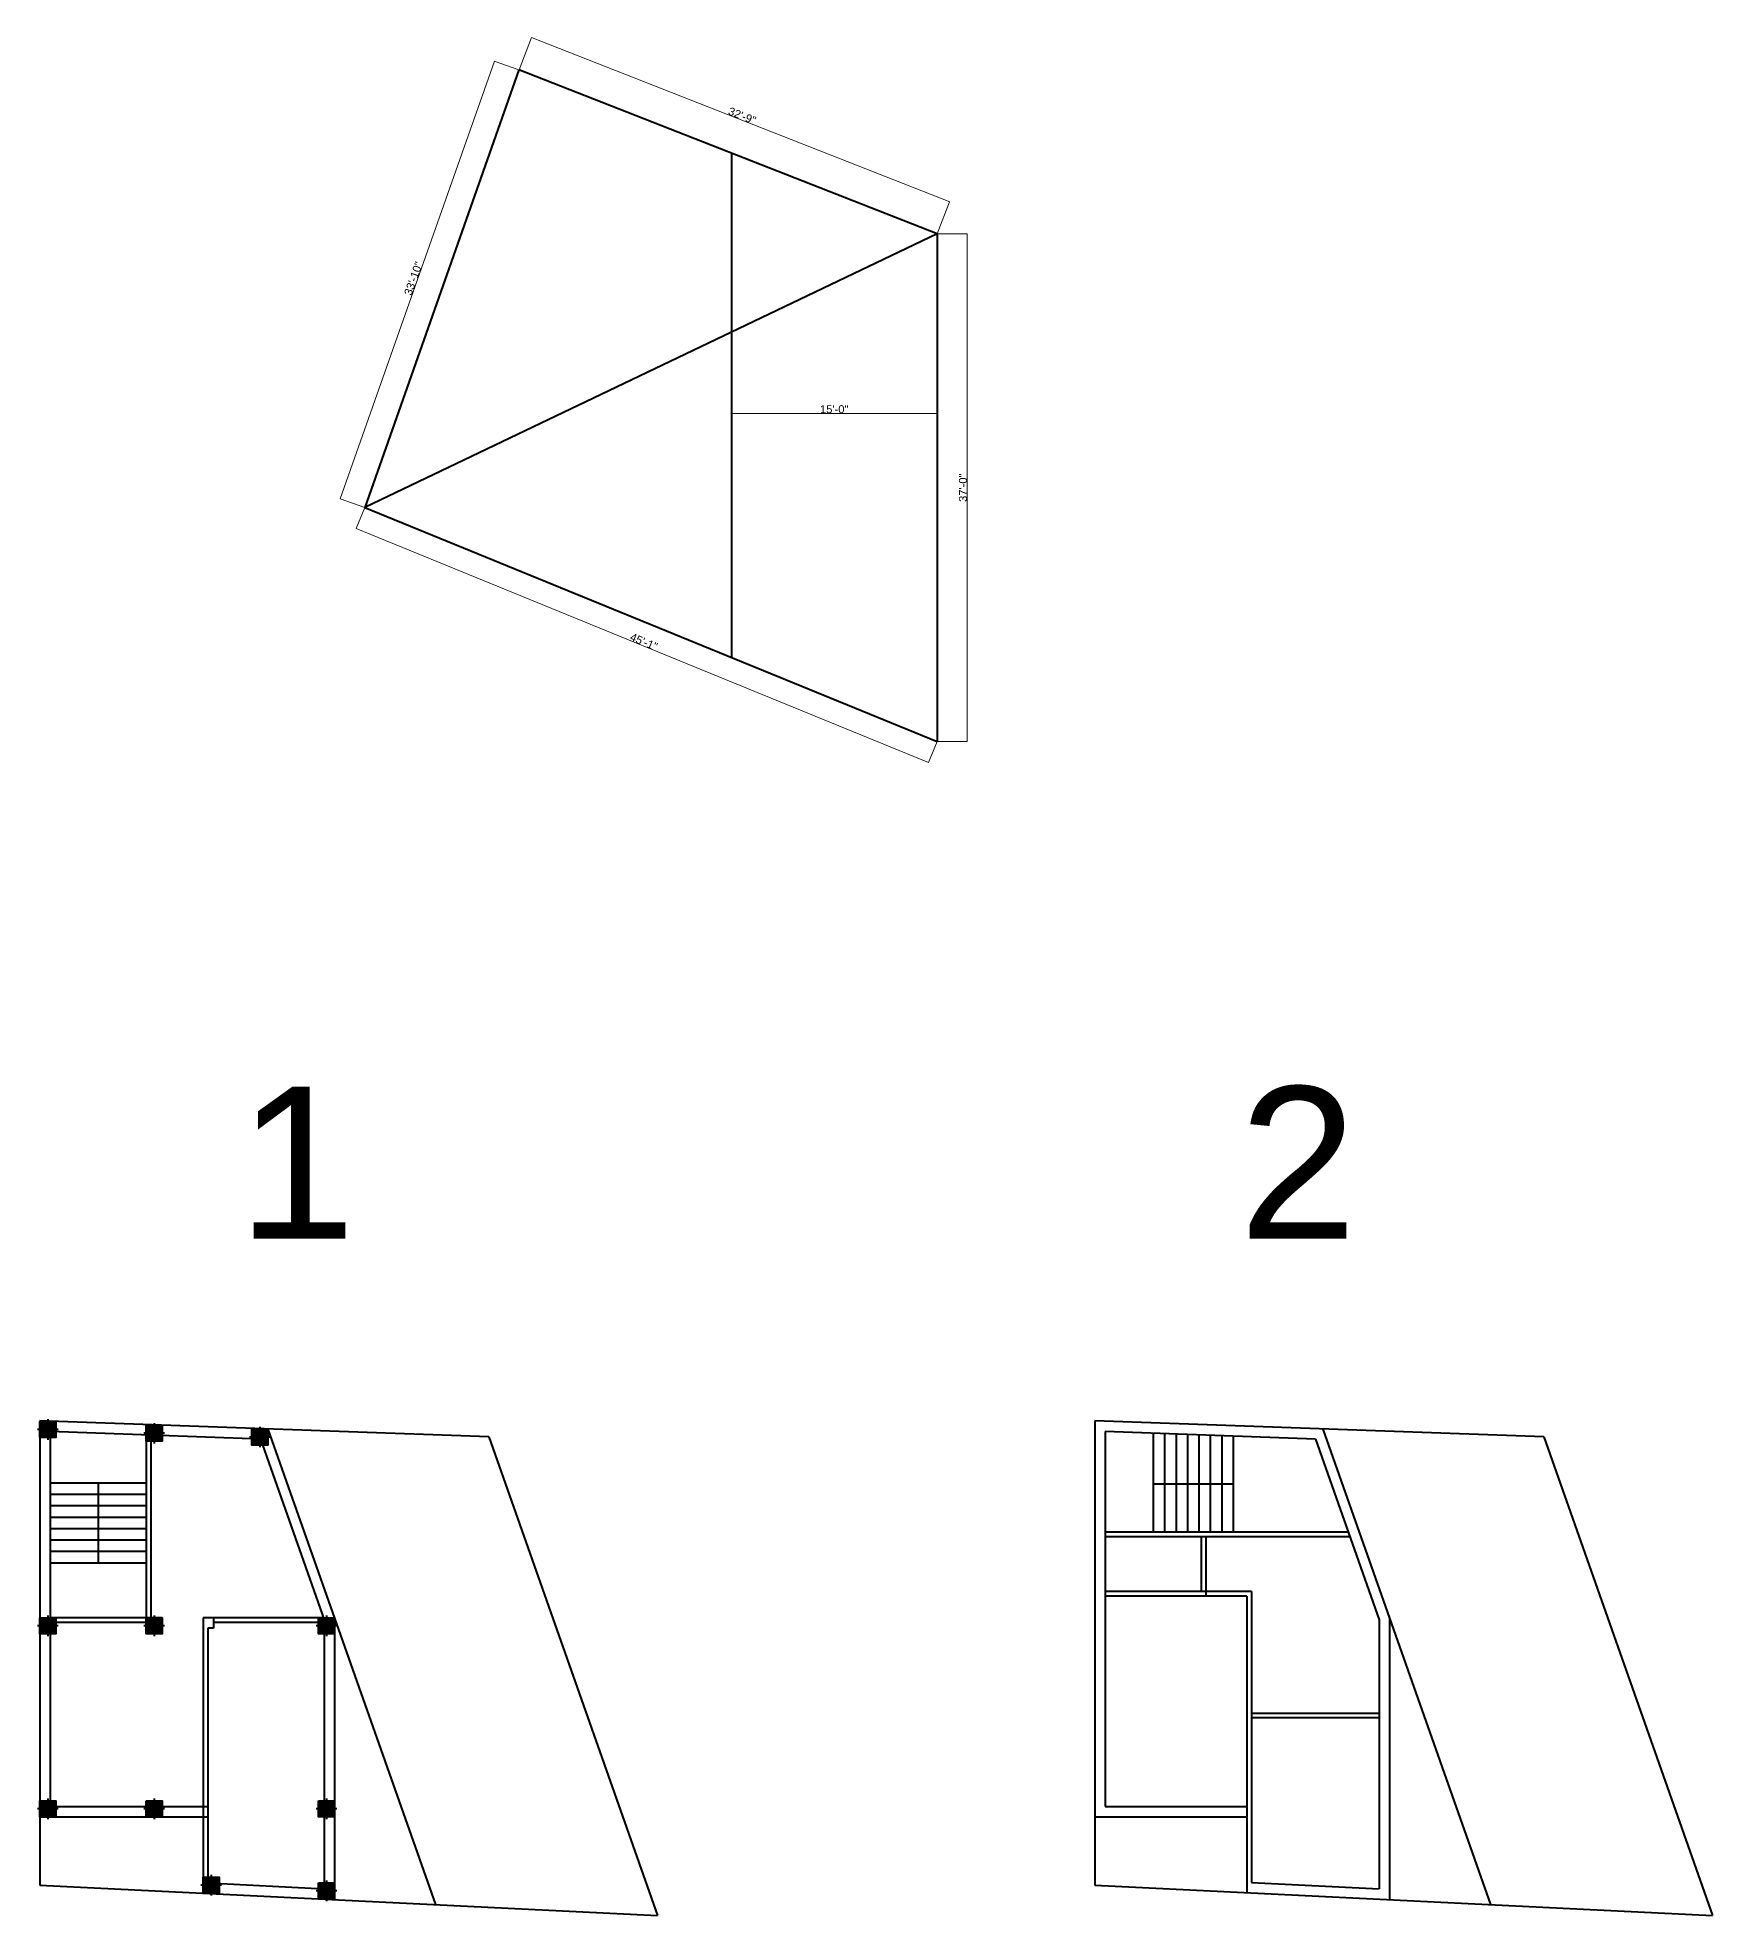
# Model space of a CAD drawing. Header units: inches. Extents: x -13894 to 10015, y 1767 to 12588.
# Drawn here: x 8549 to 10015, y 1892 to 3535 of the extents above; entities that cross this region are included whole.
import ezdxf

# ---------------------------------------------------------------- set-up
doc = ezdxf.new("R2010")
doc.units = ezdxf.units.IN
doc.header["$MEASUREMENT"] = 0
for name, color, linetype, lineweight in [('ns_DIMS', 1, 'Continuous', 0), ('ns_HATCH', 40, 'Continuous', 0), ('ns_WALL', 21, 'Continuous', 40)]:
    doc.layers.add(name, color=color, linetype=linetype, lineweight=lineweight)
doc.styles.add('ssp_STD', font='arial.ttf')
doc.styles.get("Standard").update_dxf_attribs({"font": 'arial.ttf'})
doc.dimstyles.new('ssp_TICKS', dxfattribs={"dimscale": 0, "dimtxt": 7, "dimasz": 0.09375, "dimexe": 0.03125, "dimexo": 0.0625, "dimgap": 0.03, "dimtad": 1, "dimdec": 3, "dimzin": 3, "dimdsep": 46, "dimlunit": 4, "dimtxsty": 'ssp_STD', "dimblk": 'ARCHTICK', "dimcen": 0.0895, "dimdle": 0.0625, "dimclrd": 1, "dimclre": 1, "dimclrt": 7, "dimazin": 0, "dimtfac": 1, "dimtdec": 3, "dimtmove": 1, "dimatfit": 3, "dimldrblk": 'ns_ARROW', "dimfxl": 1, "dimfrac": 2, "dimtolj": 1, "dimtzin": 0, "dimlwd": 0, "dimlwe": 0, "dimarcsym": 0})

# ---------------------------------------------------------------- blocks, each defined once
blk = doc.blocks.new('_ArchTick')
at = {"color": 0, "linetype": 'ByBlock', "const_width": 0.15}
blk.add_lwpolyline([(-0.5, -0.5), (0.5, 0.5)], dxfattribs=at)
blk = doc.blocks.new('*D30')
at = {"layer": 'Defpoints', "color": 0, "transparency": 16777216}
for p in [(8970.7, 3506.6), (9347.5, 3391.1), (9336.5, 3362.9)]:
    blk.add_point(p, dxfattribs=at)
at = {"layer": 'ns_WALL', "color": 1, "lineweight": 0, "transparency": 16777216}
for p, q in [((8970.7, 3506.6), (8981.7, 3534.7)), ((8981.7, 3534.7), (9347.6, 3391.1)), ((9336.5, 3363), (9347.5, 3391.1))]:
    blk.add_line(p, q, dxfattribs=at)
at = {"layer": 'ns_WALL', "color": 1, "lineweight": 0, "transparency": 16777216, "xscale": 0.09375, "yscale": 0.09375, "zscale": 0.09375}
for p, rotation in [((8981.7, 3534.7), 158.5628628200674), ((9347.5, 3391.1), 338.5628628200674)]:
    blk.add_blockref('_ArchTick', p, dxfattribs=dict(at, rotation=rotation))
at = {"layer": 'ns_WALL', "color": 7, "transparency": 16777216, "insert": (9165.9, 3466.3), "char_height": 7, "attachment_point": 5, "rotation": 338.5629, "style": 'ssp_STD'}
blk.add_mtext('\\A1;32\'-9"', dxfattribs=at)
blk = doc.blocks.new('ns_ARROW')
at = {"layer": 'ns_DIMS', "color": 1}
blk.add_line((-1, 0), (0, 0), dxfattribs=at)
at = {"layer": 'ns_DIMS', "color": 7, "const_width": 0.15}
blk.add_lwpolyline([(0, 0), (0, 0)], dxfattribs=at)
blk.add_lwpolyline([(0, 0), (0, 0)], dxfattribs=at)
blk = doc.blocks.new('*D31')
at = {"layer": 'Defpoints', "color": 0, "transparency": 16777216}
for p in [(9336.5, 3362.9), (9336.5, 2918.9), (9362.8, 2918.9)]:
    blk.add_point(p, dxfattribs=at)
at = {"layer": 'ns_WALL', "color": 1, "lineweight": 0, "transparency": 16777216}
for p, q in [((9336.5, 3362.9), (9362.9, 3362.9)), ((9362.8, 3363), (9362.8, 2918.9)), ((9336.5, 2918.9), (9362.9, 2918.9))]:
    blk.add_line(p, q, dxfattribs=at)
at = {"layer": 'ns_WALL', "color": 1, "lineweight": 0, "transparency": 16777216, "xscale": 0.09375, "yscale": 0.09375, "zscale": 0.09375}
for p, rotation in [((9362.8, 3362.9), 90), ((9362.8, 2918.9), 270)]:
    blk.add_blockref('_ArchTick', p, dxfattribs=dict(at, rotation=rotation))
at = {"layer": 'ns_WALL', "color": 7, "transparency": 16777216, "insert": (9359.2, 3140.9), "char_height": 7, "attachment_point": 5, "rotation": 90, "style": 'ssp_STD'}
blk.add_mtext('\\A1;37\'-0"', dxfattribs=at)
blk = doc.blocks.new('*D32')
at = {"layer": 'Defpoints', "color": 0, "transparency": 16777216}
for p in [(8835.7, 3123.7), (8828.1, 3105.1), (9336.5, 2918.9)]:
    blk.add_point(p, dxfattribs=at)
at = {"layer": 'ns_WALL', "color": 1, "lineweight": 0, "transparency": 16777216}
for p, q in [((8835.7, 3123.6), (8828.1, 3105.1)), ((9329, 2900.4), (8828.1, 3105.1)), ((9336.5, 2918.9), (9328.9, 2900.4))]:
    blk.add_line(p, q, dxfattribs=at)
at = {"layer": 'ns_WALL', "color": 1, "lineweight": 0, "transparency": 16777216, "xscale": 0.09375, "yscale": 0.09375, "zscale": 0.09375}
for p, rotation in [((8828.1, 3105.1), 157.7646666781708), ((9328.9, 2900.4), 337.7646666781708)]:
    blk.add_blockref('_ArchTick', p, dxfattribs=dict(at, rotation=rotation))
at = {"layer": 'ns_WALL', "color": 7, "transparency": 16777216, "insert": (9079.9, 3006.1), "char_height": 7, "attachment_point": 5, "rotation": 337.7647, "style": 'ssp_STD'}
blk.add_mtext('\\A1;45\'-1"', dxfattribs=at)
blk = doc.blocks.new('*D28')
at = {"layer": 'Defpoints', "color": 0, "transparency": 16777216}
for p in [(8949.2, 3514.2), (8970.7, 3506.6), (8835.7, 3123.7)]:
    blk.add_point(p, dxfattribs=at)
at = {"layer": 'ns_WALL', "color": 1, "lineweight": 0, "transparency": 16777216}
for p, q in [((8814.2, 3131.2), (8949.2, 3514.2)), ((8970.6, 3506.6), (8949.1, 3514.2)), ((8835.7, 3123.7), (8814.2, 3131.2))]:
    blk.add_line(p, q, dxfattribs=at)
at = {"layer": 'ns_WALL', "color": 1, "lineweight": 0, "transparency": 16777216, "xscale": 0.09375, "yscale": 0.09375, "zscale": 0.09375}
for p, rotation in [((8949.2, 3514.2), 70.5849626968089), ((8814.2, 3131.2), 250.5849626968089)]:
    blk.add_blockref('_ArchTick', p, dxfattribs=dict(at, rotation=rotation))
at = {"layer": 'ns_WALL', "color": 7, "transparency": 16777216, "insert": (8878.3, 3323.9), "char_height": 7, "attachment_point": 5, "rotation": 70.585, "style": 'ssp_STD'}
blk.add_mtext('\\A1;33\'-10"', dxfattribs=at)
blk = doc.blocks.new('*D29')
at = {"layer": 'Defpoints', "color": 0, "transparency": 16777216}
for p in [(9156.5, 3213.1), (9336.5, 3213.1), (9336.5, 3205.9)]:
    blk.add_point(p, dxfattribs=at)
at = {"layer": 'ns_WALL', "color": 1, "lineweight": 0, "transparency": 16777216}
for p, q in [((9156.4, 3205.9), (9336.5, 3205.9)), ((9156.5, 3213), (9156.5, 3205.8)), ((9336.5, 3213), (9336.5, 3205.8))]:
    blk.add_line(p, q, dxfattribs=at)
at = {"layer": 'ns_WALL', "color": 1, "lineweight": 0, "transparency": 16777216, "xscale": 0.09375, "yscale": 0.09375, "zscale": 0.09375, "rotation": 180}
blk.add_blockref('_ArchTick', (9156.5, 3205.9), dxfattribs=at)
at = {"layer": 'ns_WALL', "color": 1, "lineweight": 0, "transparency": 16777216, "xscale": 0.09375, "yscale": 0.09375, "zscale": 0.09375}
blk.add_blockref('_ArchTick', (9336.5, 3205.9), dxfattribs=at)
at = {"layer": 'ns_WALL', "color": 7, "transparency": 16777216, "insert": (9246.5, 3209.5), "char_height": 7, "attachment_point": 5, "style": 'ssp_STD'}
blk.add_mtext('\\A1;15\'-0"', dxfattribs=at)

msp = doc.modelspace()

# ---------------------------------------------------------------- hatches: boundary and pattern name
at = {"layer": 'ns_HATCH'}
h = msp.add_hatch(color=256, dxfattribs=at)
h.dxf.hatch_style = 1
h.paths.add_polyline_path([(8551.4592, 2323.841), (8565.4592, 2323.841), (8565.4592, 2309.841), (8551.4592, 2309.841)])
h = msp.add_hatch(color=256, dxfattribs=at)
h.dxf.hatch_style = 1
h.paths.add_polyline_path([(8644.4592, 2320.5574), (8658.4592, 2320.5574), (8658.4592, 2306.5574), (8644.4592, 2306.5574)])
h = msp.add_hatch(color=256, dxfattribs=at)
h.dxf.hatch_style = 1
h.paths.add_polyline_path([(8736.9568, 2317.2916), (8750.9568, 2317.2916), (8750.9568, 2303.2916), (8736.9568, 2303.2916)])
h = msp.add_hatch(color=256, dxfattribs=at)
h.dxf.hatch_style = 1
h.paths.add_polyline_path([(8551.4592, 2152.02), (8565.4592, 2152.02), (8565.4592, 2138.02), (8551.4592, 2138.02)])
h = msp.add_hatch(color=256, dxfattribs=at)
h.dxf.hatch_style = 1
h.paths.add_polyline_path([(8644.4592, 2152.02), (8658.4592, 2152.02), (8658.4592, 2138.02), (8644.4592, 2138.02)])
h = msp.add_hatch(color=256, dxfattribs=at)
h.dxf.hatch_style = 1
h.paths.add_polyline_path([(8795.2069, 2152.02), (8809.2069, 2152.02), (8809.2069, 2138.02), (8795.2069, 2138.02)])
h = msp.add_hatch(color=256, dxfattribs=at)
h.dxf.hatch_style = 1
h.paths.add_polyline_path([(8551.4592, 1991.9647), (8565.4592, 1991.9647), (8565.4592, 1977.9647), (8551.4592, 1977.9647)])
h = msp.add_hatch(color=256, dxfattribs=at)
h.dxf.hatch_style = 1
h.paths.add_polyline_path([(8644.4592, 1991.9647), (8658.4592, 1991.9647), (8658.4592, 1977.9647), (8644.4592, 1977.9647)])
h = msp.add_hatch(color=256, dxfattribs=at)
h.dxf.hatch_style = 1
h.paths.add_polyline_path([(8795.2069, 1991.9647), (8809.2069, 1991.9647), (8809.2069, 1977.9647), (8795.2069, 1977.9647)])
h = msp.add_hatch(color=256, dxfattribs=at)
h.dxf.hatch_style = 1
h.paths.add_polyline_path([(8694.4592, 1925.2906), (8708.4592, 1925.2906), (8708.4592, 1911.2906), (8694.4592, 1911.2906)])
h = msp.add_hatch(color=256, dxfattribs=at)
h.dxf.hatch_style = 1
h.paths.add_polyline_path([(8795.2069, 1920.3275), (8809.2069, 1920.3275), (8809.2069, 1906.3275), (8795.2069, 1906.3275)])

# ---------------------------------------------------------------- linework, layer by layer
at = {"layer": 'ns_WALL'}
for p, q in [((8970.6754, 3506.5735), (8835.7174, 3123.6605)), ((9336.4873, 3362.9398), (8970.6754, 3506.5735)), ((9156.4873, 3433.6156), (9156.4873, 2992.5259)), ((9336.4873, 3362.9398), (8835.7174, 3123.6605)), ((9336.4873, 3362.9398), (9336.4873, 2918.9398)), ((8835.7174, 3123.6605), (9336.4873, 2918.9398)), ((8567.4592, 2316.841), (8549.4592, 2316.841)), ((8944.2145, 2310.4683), (8551.4592, 2324.3353)), ((8551.4592, 2324.3353), (8551.4592, 1918.3353)), ((8558.4592, 2325.841), (8558.4592, 2307.841)), ((8651.4592, 2322.5574), (8651.4592, 2304.5574)), ((8743.9568, 2319.2916), (8743.9568, 2301.2916)), ((8750.9568, 2317.2916), (8897.5788, 1901.2843)), ((9867.3157, 2310.4683), (9474.5604, 2324.3353)), ((9474.5604, 2324.3353), (9474.5604, 1918.3353)), ((9674.058, 2317.2916), (9820.6801, 1901.2843)), ((8744.508, 2308.5137), (8560.4592, 2315.0119)), ((8560.4592, 2315.0119), (8560.4592, 1986.9647)), ((8660.4592, 2313.5574), (8642.4592, 2313.5574)), ((8644.4592, 2312.0461), (8644.4592, 2148.02)), ((8648.4592, 2311.9049), (8648.4592, 2148.02)), ((8752.9568, 2310.2916), (8734.9568, 2310.2916)), ((8744.508, 2308.5137), (8800.2069, 2150.4803)), ((8944.2145, 2310.4683), (9091.8039, 1891.7161)), ((9667.6092, 2308.5137), (9483.5604, 2315.0119)), ((9483.5604, 2315.0119), (9483.5604, 1986.9647)), ((9525.5604, 2313.529), (9525.5604, 2227.0052)), ((9535.5604, 2313.1759), (9535.5604, 2227.0052)), ((9545.5604, 2312.8229), (9545.5604, 2227.0052)), ((9555.5604, 2312.4698), (9555.5604, 2227.0052)), ((9565.5604, 2312.1167), (9565.5604, 2227.0052)), ((9575.5604, 2311.7637), (9575.5604, 2227.0052)), ((9585.5604, 2311.4106), (9585.5604, 2227.0052)), ((9595.5604, 2311.0575), (9595.5604, 2227.0052)), ((9667.6092, 2308.5137), (9723.3081, 2150.4803)), ((9867.3157, 2310.4683), (10014.9051, 1891.7161)), ((8644.4592, 2270.02), (8560.4592, 2270.02)), ((8602.4592, 2270.02), (8602.4592, 2200.02)), ((9595.5604, 2269.0314), (9525.5604, 2269.0314)), ((8644.4592, 2260.02), (8560.4592, 2260.02)), ((8644.4592, 2250.02), (8560.4592, 2250.02)), ((8644.4592, 2240.02), (8560.4592, 2240.02)), ((8644.4592, 2230.02), (8560.4592, 2230.02)), ((8644.4592, 2220.02), (8560.4592, 2220.02)), ((9696.3369, 2227.0052), (9483.5604, 2227.0052)), ((9697.7467, 2223.0052), (9483.5604, 2223.0052)), ((9567.5604, 2223.0052), (9567.5604, 2175.0052)), ((9571.5604, 2223.0052), (9571.5604, 2171.0052)), ((8644.4592, 2210.02), (8560.4592, 2210.02)), ((8644.4592, 2200.02), (8560.4592, 2200.02)), ((9611.5604, 2175.0052), (9483.5604, 2175.0052)), ((9607.5604, 2171.0052), (9483.5604, 2171.0052)), ((9607.5604, 2171.0052), (9607.5604, 1911.2906)), ((9611.5604, 2175.0052), (9611.5604, 1920.5971)), ((8558.4592, 2154.02), (8558.4592, 2136.02)), ((8651.4592, 2154.02), (8651.4592, 2136.02)), ((8802.2069, 2154.02), (8802.2069, 2136.02)), ((8567.4592, 2145.02), (8549.4592, 2145.02)), ((8658.4592, 2152.02), (8560.4592, 2152.02)), ((8658.4592, 2148.02), (8560.4592, 2148.02)), ((8660.4592, 2145.02), (8642.4592, 2145.02)), ((8799.6643, 2152.02), (8694.4592, 2152.02)), ((8694.4592, 2152.02), (8694.4592, 1911.2906)), ((8698.4592, 2143.02), (8698.4592, 1920.1045)), ((8703.4592, 2143.02), (8698.4592, 2143.02)), ((8703.4592, 2152.02), (8703.4592, 2143.02)), ((8801.0741, 2148.02), (8703.4592, 2148.02)), ((8811.2069, 2145.02), (8793.2069, 2145.02)), ((8800.2069, 2150.4803), (8800.2069, 1915.0921)), ((8809.2069, 2138.02), (8809.2069, 1905.6378)), ((9723.3081, 2150.4803), (9723.3081, 1915.0921)), ((9732.3081, 2152.02), (9732.3081, 1905.6378)), ((9611.5604, 2068.7718), (9723.3081, 2068.7718)), ((9611.5604, 2064.7718), (9723.3081, 2064.7718)), ((8558.4592, 1993.9647), (8558.4592, 1975.9647)), ((8651.4592, 1993.9647), (8651.4592, 1975.9647)), ((8802.2069, 1993.9647), (8802.2069, 1975.9647)), ((8567.4592, 1984.9647), (8549.4592, 1984.9647)), ((8551.4592, 1977.9647), (8698.4592, 1977.9647)), ((8560.4592, 1986.9647), (8698.4592, 1986.9647)), ((8660.4592, 1984.9647), (8642.4592, 1984.9647)), ((8811.2069, 1984.9647), (8793.2069, 1984.9647)), ((9474.5604, 1977.9647), (9607.5604, 1977.9647)), ((9483.5604, 1986.9647), (9607.5604, 1986.9647)), ((8701.4592, 1927.2906), (8701.4592, 1909.2906)), ((8551.4592, 1918.3353), (9091.8039, 1891.7161)), ((8710.4592, 1918.2906), (8692.4592, 1918.2906)), ((8698.4592, 1920.1045), (8800.2069, 1915.0921)), ((8811.2069, 1913.3275), (8793.2069, 1913.3275)), ((8802.2069, 1922.3275), (8802.2069, 1904.3275)), ((9474.5604, 1918.3353), (10014.9051, 1891.7161)), ((9611.5604, 1920.5971), (9723.3081, 1915.0921))]:
    msp.add_line(p, q, dxfattribs=at)
for points in [[(8551.4592, 2323.841), (8565.4592, 2323.841), (8565.4592, 2309.841), (8551.4592, 2309.841)], [(8644.4592, 2320.5574), (8658.4592, 2320.5574), (8658.4592, 2306.5574), (8644.4592, 2306.5574)], [(8736.9568, 2317.2916), (8750.9568, 2317.2916), (8750.9568, 2303.2916), (8736.9568, 2303.2916)], [(8551.4592, 2152.02), (8565.4592, 2152.02), (8565.4592, 2138.02), (8551.4592, 2138.02)], [(8644.4592, 2152.02), (8658.4592, 2152.02), (8658.4592, 2138.02), (8644.4592, 2138.02)], [(8795.2069, 2152.02), (8809.2069, 2152.02), (8809.2069, 2138.02), (8795.2069, 2138.02)], [(8551.4592, 1991.9647), (8565.4592, 1991.9647), (8565.4592, 1977.9647), (8551.4592, 1977.9647)], [(8644.4592, 1991.9647), (8658.4592, 1991.9647), (8658.4592, 1977.9647), (8644.4592, 1977.9647)], [(8795.2069, 1991.9647), (8809.2069, 1991.9647), (8809.2069, 1977.9647), (8795.2069, 1977.9647)], [(8694.4592, 1925.2906), (8708.4592, 1925.2906), (8708.4592, 1911.2906), (8694.4592, 1911.2906)], [(8795.2069, 1920.3275), (8809.2069, 1920.3275), (8809.2069, 1906.3275), (8795.2069, 1906.3275)]]:
    msp.add_lwpolyline(points, close=True, dxfattribs=at)

# ---------------------------------------------------------------- texts
at = {"layer": 'ns_WALL', "char_height": 133.0424, "attachment_point": 1}
for s, insert in [('1', (8724.3577, 2616.8716)), ('2', (9600.5362, 2616.8716))]:
    msp.add_mtext_dynamic_manual_height_columns(s, width=960.879932, gutter_width=13.3042, heights=[0], dxfattribs=dict(at, insert=insert))

# ---------------------------------------------------------------- dimensions: what is measured, and where the dimension line sits
at = {"layer": 'ns_WALL'}
for p1, p2, distance, picture, middle in [((8970.6754, 3506.5735), (9336.4873, 3362.9398), 30.228, '*D30', (9165.9471, 3466.2503)), ((8835.7174, 3123.6605), (8970.6754, 3506.5735), 22.7933, '*D28', (8878.2979, 3323.8925)), ((9336.4873, 3362.9398), (9336.4873, 2918.9398), 26.3458, '*D31', (9359.2266, 3140.9398)), ((9156.4873, 3213.0708), (9336.4873, 3213.0708), -7.2098, '*D29', (9246.4873, 3209.465)), ((9336.4873, 2918.9398), (8835.7174, 3123.6605), 20.0258, '*D32', (9079.8881, 3006.0995))]:
    dim = msp.add_aligned_dim(p1=p1, p2=p2, distance=distance, dimstyle='ssp_TICKS', override={"dimscale": 1}, dxfattribs=at)
    dim.commit()
    dim.dimension.update_dxf_attribs({"geometry": picture, "text_midpoint": middle})

doc.saveas('drawing.dxf')
